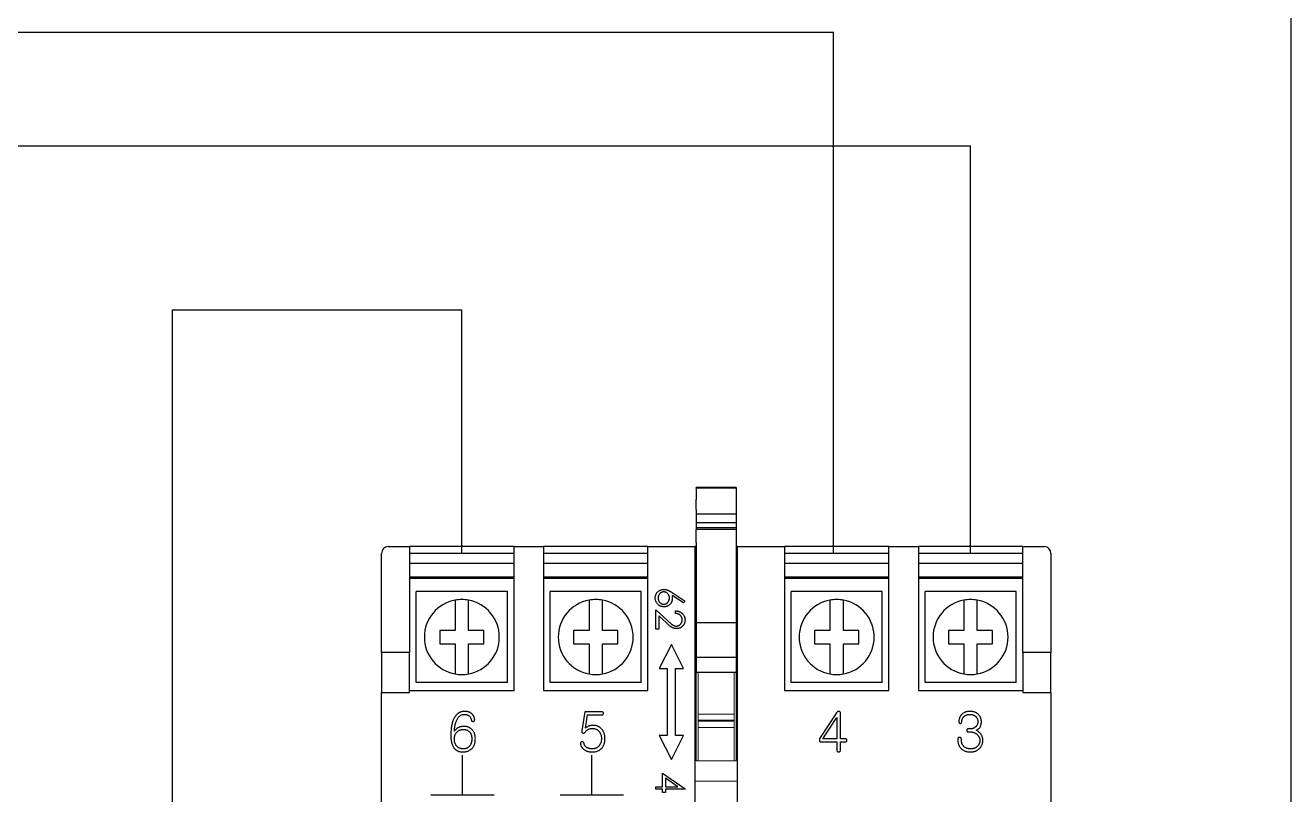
# Model space of a CAD drawing. Header units: millimetres. Extents: x 29 to 409, y 30 to 301.
# Drawn here: x 279.3 to 332.9, y 191.2 to 223.8 of the extents above; entities that cross this region are included whole.
import ezdxf

# ---------------------------------------------------------------- set-up
doc = ezdxf.new("R2010")
doc.units = ezdxf.units.MM
doc.layers.add('ASHADE', color=7, linetype='Continuous')
doc.layers.add('Z_OM_OUTLINE', color=7, linetype='Continuous', lineweight=30)
doc.layers.add('Z_OM_THIN_LINE', color=2, linetype='Continuous', lineweight=13)

msp = doc.modelspace()

# ---------------------------------------------------------------- linework, layer by layer
for p, q in [((313.514, 201.434), (313.514, 223.487)), ((319.314, 201.434), (319.314, 218.687)), ((285.509, 149.516), (285.509, 211.742)), ((297.768, 201.434), (297.768, 211.742)), ((297.801, 191.219), (297.801, 192.89)), ((303.279, 191.219), (303.279, 192.89))]:
    msp.add_line(p, q)
at = {"layer": 'ASHADE', "ltscale": 2}
msp.add_line((332.872, 236.123), (332.872, 152.011), dxfattribs=at)
at = {"layer": 'ASHADE'}
for p, q in [((263.174, 223.487), (313.514, 223.487)), ((269.129, 218.687), (319.314, 218.687)), ((285.509, 211.742), (297.768, 211.742)), ((296.459, 191.219), (299.143, 191.219)), ((301.937, 191.219), (304.621, 191.219))]:
    msp.add_line(p, q, dxfattribs=at)
at = {"layer": 'Z_OM_OUTLINE'}
for p, q in [((309.392, 204.226), (307.691, 204.226)), ((307.691, 204.186), (307.691, 204.226)), ((309.392, 204.186), (307.691, 204.186)), ((307.691, 204.186), (307.691, 203.707)), ((309.392, 204.226), (309.392, 204.186)), ((309.392, 204.186), (309.392, 203.707)), ((307.691, 203.285), (307.691, 203.707)), ((309.392, 203.707), (309.392, 203.285)), ((307.691, 203.285), (307.691, 203.086)), ((309.392, 203.285), (309.392, 203.086)), ((309.392, 203.086), (307.691, 203.086)), ((307.691, 203.086), (307.691, 202.731)), ((309.392, 202.731), (307.691, 202.731)), ((307.691, 202.731), (307.691, 202.511)), ((309.392, 203.086), (309.392, 202.731)), ((309.392, 202.731), (309.392, 202.511)), ((309.392, 202.511), (307.691, 202.511)), ((307.691, 202.511), (307.691, 202.44)), ((309.392, 202.44), (307.691, 202.44)), ((307.691, 201.893), (307.691, 202.44)), ((309.392, 202.511), (309.392, 202.44)), ((309.392, 202.44), (309.392, 201.893)), ((294.65, 201.717), (295.557, 201.717)), ((295.557, 201.717), (295.557, 201.15)), ((299.979, 201.717), (295.557, 201.717)), ((299.979, 201.15), (299.979, 201.717)), ((299.979, 201.717), (301.227, 201.717)), ((301.227, 201.717), (301.227, 201.15)), ((305.649, 201.717), (301.227, 201.717)), ((305.649, 201.15), (305.649, 201.717)), ((305.649, 201.717), (307.634, 201.717)), ((307.634, 201.717), (307.634, 201.15)), ((307.691, 201.717), (307.634, 201.717)), ((307.691, 201.893), (307.691, 198.491)), ((309.392, 201.893), (309.392, 198.491)), ((309.448, 201.717), (309.392, 201.717)), ((309.448, 201.717), (311.433, 201.717)), ((309.448, 201.15), (309.448, 201.717)), ((311.433, 201.717), (311.433, 201.15)), ((315.855, 201.717), (311.433, 201.717)), ((315.855, 201.15), (315.855, 201.717)), ((315.855, 201.717), (317.103, 201.717)), ((317.103, 201.717), (317.103, 201.15)), ((321.525, 201.717), (317.103, 201.717)), ((321.525, 201.717), (322.433, 201.717)), ((321.525, 201.15), (321.525, 201.717)), ((294.366, 201.15), (294.366, 201.434)), ((294.366, 197.238), (294.366, 201.15)), ((299.979, 201.434), (295.557, 201.434)), ((295.557, 201.15), (295.557, 197.238)), ((299.979, 201.008), (295.557, 201.008)), ((299.979, 195.622), (299.979, 201.15)), ((305.649, 201.434), (301.227, 201.434)), ((301.227, 201.15), (301.227, 195.622)), ((305.649, 201.008), (301.227, 201.008)), ((305.649, 195.622), (305.649, 201.15)), ((307.634, 201.15), (307.634, 188.844)), ((309.448, 188.844), (309.448, 201.15)), ((315.855, 201.434), (311.433, 201.434)), ((311.433, 201.15), (311.433, 195.622)), ((315.855, 201.008), (311.433, 201.008)), ((315.855, 195.622), (315.855, 201.15)), ((321.525, 201.434), (317.103, 201.434)), ((317.103, 201.15), (317.103, 195.622)), ((321.525, 201.008), (317.103, 201.008)), ((321.525, 197.238), (321.525, 201.15)), ((322.716, 201.434), (322.716, 201.15)), ((322.716, 201.15), (322.716, 197.238)), ((295.557, 200.441), (299.979, 200.441)), ((301.227, 200.441), (305.649, 200.441)), ((307.634, 200.753), (307.691, 200.753)), ((309.392, 200.753), (309.448, 200.753)), ((311.433, 200.441), (315.855, 200.441)), ((317.103, 200.441), (321.525, 200.441)), ((295.557, 200.413), (299.979, 200.413)), ((295.557, 200.384), (299.979, 200.384)), ((301.227, 200.413), (305.649, 200.413)), ((301.227, 200.383), (305.649, 200.383)), ((307.634, 200.186), (307.691, 200.186)), ((309.392, 200.186), (309.448, 200.186)), ((311.433, 200.413), (315.855, 200.413)), ((311.433, 200.383), (315.855, 200.383)), ((317.103, 200.413), (321.525, 200.413)), ((317.103, 200.384), (321.525, 200.384)), ((295.84, 195.962), (295.84, 199.818)), ((299.696, 199.818), (295.84, 199.818)), ((299.696, 195.962), (299.696, 199.818)), ((301.51, 195.962), (301.51, 199.818)), ((305.366, 199.818), (301.51, 199.818)), ((305.366, 195.962), (305.366, 199.818)), ((307.155, 199.333), (306.67, 199.65)), ((306.673, 199.774), (307.22, 199.416)), ((307.22, 199.416), (307.155, 199.333)), ((311.715, 195.962), (311.715, 199.818)), ((315.571, 199.818), (311.715, 199.818)), ((315.571, 195.962), (315.571, 199.818)), ((317.385, 195.962), (317.385, 199.818)), ((321.241, 199.818), (317.385, 199.818)), ((321.241, 195.962), (321.241, 199.818)), ((297.485, 198.87), (297.485, 198.173)), ((298.052, 198.173), (298.052, 198.87)), ((303.155, 198.87), (303.155, 198.173)), ((303.722, 198.173), (303.722, 198.87)), ((305.99, 198.231), (305.99, 199.047)), ((305.99, 199.047), (306.486, 198.581)), ((306.82, 198.893), (306.82, 199.001)), ((313.36, 198.87), (313.36, 198.173)), ((313.927, 198.173), (313.927, 198.87)), ((319.03, 198.87), (319.03, 198.173)), ((319.597, 198.173), (319.597, 198.87)), ((306.433, 198.489), (306.113, 198.79)), ((306.113, 198.79), (306.113, 198.231)), ((309.392, 198.491), (307.691, 198.491)), ((307.691, 198.491), (307.691, 197.023)), ((309.392, 198.491), (309.392, 197.023)), ((296.832, 198.173), (296.832, 197.606)), ((297.485, 198.173), (296.832, 198.173)), ((298.704, 198.173), (298.052, 198.173)), ((298.704, 197.606), (298.704, 198.173)), ((303.155, 198.173), (302.502, 198.173)), ((302.502, 198.173), (302.502, 197.606)), ((304.374, 198.173), (303.722, 198.173)), ((304.374, 197.606), (304.374, 198.173)), ((306.113, 198.231), (305.99, 198.231)), ((312.707, 198.173), (312.707, 197.606)), ((313.36, 198.173), (312.707, 198.173)), ((314.579, 198.173), (313.927, 198.173)), ((314.579, 197.606), (314.579, 198.173)), ((318.377, 198.173), (318.377, 197.606)), ((319.03, 198.173), (318.377, 198.173)), ((320.249, 198.173), (319.597, 198.173)), ((320.249, 197.606), (320.249, 198.173)), ((294.366, 197.238), (294.366, 195.537)), ((295.557, 197.238), (294.366, 197.238)), ((295.557, 195.537), (295.557, 197.238)), ((296.832, 197.606), (297.485, 197.606)), ((297.485, 197.606), (297.485, 196.909)), ((298.052, 197.606), (298.704, 197.606)), ((298.052, 196.909), (298.052, 197.606)), ((302.502, 197.606), (303.155, 197.606)), ((303.155, 197.606), (303.155, 196.909)), ((303.722, 197.606), (304.374, 197.606)), ((303.722, 196.909), (303.722, 197.606)), ((306.642, 197.578), (306.131, 196.557)), ((307.152, 196.557), (306.642, 197.578)), ((312.707, 197.606), (313.36, 197.606)), ((313.36, 197.606), (313.36, 196.909)), ((313.927, 197.606), (314.579, 197.606)), ((313.927, 196.909), (313.927, 197.606)), ((318.377, 197.606), (319.03, 197.606)), ((319.03, 197.606), (319.03, 196.909)), ((319.597, 197.606), (320.249, 197.606)), ((319.597, 196.909), (319.597, 197.606)), ((322.716, 197.238), (321.525, 197.238)), ((321.525, 197.238), (321.525, 195.537)), ((322.716, 195.537), (322.716, 197.238)), ((309.392, 197.023), (307.691, 197.023)), ((307.691, 197.023), (307.691, 196.41)), ((309.392, 197.023), (309.392, 196.41)), ((306.131, 196.557), (306.471, 196.557)), ((306.471, 196.557), (306.471, 193.722)), ((306.812, 196.557), (307.152, 196.557)), ((306.812, 193.722), (306.812, 196.557)), ((307.691, 196.41), (309.392, 196.41)), ((295.557, 195.622), (299.979, 195.622)), ((299.696, 195.962), (295.84, 195.962)), ((301.227, 195.622), (305.649, 195.622)), ((305.366, 195.962), (301.51, 195.962)), ((311.433, 195.622), (315.855, 195.622)), ((315.571, 195.962), (311.715, 195.962)), ((317.103, 195.622), (321.525, 195.622)), ((321.241, 195.962), (317.385, 195.962)), ((294.366, 195.537), (295.557, 195.537)), ((294.366, 184.424), (294.366, 195.537)), ((321.525, 195.537), (322.716, 195.537)), ((322.716, 195.537), (322.716, 184.424)), ((302.973, 194.724), (302.856, 193.919)), ((303.693, 194.724), (302.973, 194.724)), ((303.004, 194.031), (303.09, 194.597)), ((303.09, 194.597), (303.693, 194.597)), ((313.636, 194.684), (312.937, 193.614)), ((313.802, 193.579), (313.802, 194.669)), ((313.06, 193.579), (313.654, 194.487)), ((313.654, 194.487), (313.654, 193.579)), ((319.283, 194.003), (319.221, 194.003)), ((306.471, 193.722), (306.131, 193.722)), ((306.131, 193.722), (306.642, 192.702)), ((306.642, 192.702), (307.152, 193.722)), ((307.152, 193.722), (306.812, 193.722)), ((313.654, 193.579), (313.06, 193.579)), ((314.018, 193.579), (313.802, 193.579)), ((318.775, 193.575), (318.775, 193.527)), ((318.923, 193.525), (318.923, 193.575)), ((319.221, 193.876), (319.299, 193.876)), ((312.983, 193.452), (313.654, 193.452)), ((313.654, 193.452), (313.654, 193.095)), ((313.802, 193.452), (314.011, 193.452)), ((313.802, 193.095), (313.802, 193.452)), ((306.266, 191.554), (306.266, 192.123)), ((306.266, 192.123), (307.22, 191.468)), ((306.911, 191.554), (306.39, 191.911)), ((306.39, 191.911), (306.39, 191.554)), ((305.99, 191.554), (306.266, 191.554)), ((305.99, 191.446), (305.99, 191.554)), ((306.266, 191.446), (305.99, 191.446)), ((306.266, 191.307), (306.266, 191.446)), ((306.39, 191.554), (306.911, 191.554)), ((307.22, 191.446), (306.39, 191.446)), ((306.39, 191.446), (306.39, 191.307)), ((307.22, 191.468), (307.22, 191.446)), ((306.39, 191.307), (306.266, 191.307))]:
    msp.add_line(p, q, dxfattribs=at)
for centre, radius, start, end in [((294.65, 201.434), 0.283, 90, 180), ((322.433, 201.434), 0.283, 0, 90), ((297.768, 197.89), 1.588, 100.2866, 259.7134), ((297.768, 197.89), 1.588, 79.7134, 100.2866), ((297.768, 197.89), 1.588, 280.2866, 79.7134), ((303.438, 197.89), 1.588, 100.2866, 259.7134), ((303.438, 197.89), 1.588, 79.7134, 100.2866), ((303.438, 197.89), 1.588, 280.2866, 79.7134), ((313.643, 197.89), 1.588, 100.2866, 259.7134), ((313.643, 197.89), 1.588, 79.7134, 100.2866), ((313.643, 197.89), 1.588, 280.2866, 79.7134), ((319.313, 197.89), 1.588, 100.2866, 259.7134), ((319.313, 197.89), 1.588, 79.7134, 100.2866), ((319.313, 197.89), 1.588, 280.2866, 79.7134), ((297.768, 197.89), 1.588, 259.7134, 280.2866), ((303.438, 197.89), 1.588, 259.7134, 280.2866), ((313.643, 197.89), 1.588, 259.7134, 280.2866), ((319.313, 197.89), 1.588, 259.7134, 280.2866)]:
    msp.add_arc(centre, radius, start, end, dxfattribs=at)
for points, knots in [([(305.959, 199.545), (305.959, 199.561), (305.96, 199.593), (305.97, 199.64), (305.985, 199.685), (306.005, 199.728), (306.032, 199.768), (306.063, 199.804), (306.099, 199.835), (306.14, 199.861), (306.183, 199.882), (306.229, 199.897), (306.276, 199.907), (306.308, 199.908), (306.324, 199.908)], [0, 0, 0, 0, 0.084339, 0.167061, 0.249579, 0.33294, 0.416119, 0.49776, 0.580626, 0.664858, 0.749533, 0.832448, 0.915661, 1, 1, 1, 1]), ([(306.324, 199.908), (306.337, 199.908), (306.362, 199.907), (306.4, 199.902), (306.439, 199.892), (306.472, 199.882), (306.5, 199.871), (306.521, 199.861), (306.544, 199.851), (306.568, 199.838), (306.593, 199.825), (306.618, 199.809), (306.646, 199.792), (306.664, 199.78), (306.673, 199.774)], [0, 0, 0, 0, 0.097806, 0.199612, 0.305296, 0.415817, 0.474241, 0.537287, 0.603386, 0.674311, 0.74953, 0.828608, 0.912043, 1, 1, 1, 1]), ([(297.485, 199.452), (297.485, 199.452), (297.485, 199.451), (297.485, 199.428), (297.485, 199.341), (297.485, 199.198), (297.485, 199.033), (297.485, 198.92), (297.485, 198.87)], [0, 0, 0, 0, 0.0255, 0.200841, 0.411603, 0.62228, 0.835316, 1, 1, 1, 1]), ([(298.052, 198.87), (298.052, 198.921), (298.052, 199.04), (298.052, 199.212), (298.052, 199.349), (298.052, 199.435), (298.052, 199.446), (298.052, 199.452)], [0, 0, 0, 0, 0.168651, 0.396242, 0.614757, 0.799387, 1, 1, 1, 1]), ([(303.155, 199.452), (303.155, 199.452), (303.155, 199.451), (303.155, 199.428), (303.155, 199.341), (303.155, 199.198), (303.155, 199.033), (303.155, 198.92), (303.155, 198.87)], [0, 0, 0, 0, 0.0255, 0.200841, 0.411603, 0.62228, 0.835316, 1, 1, 1, 1]), ([(303.722, 198.87), (303.722, 198.921), (303.722, 199.04), (303.722, 199.212), (303.722, 199.349), (303.722, 199.435), (303.722, 199.446), (303.722, 199.452)], [0, 0, 0, 0, 0.168651, 0.396242, 0.614757, 0.799387, 1, 1, 1, 1]), ([(306.326, 199.17), (306.31, 199.17), (306.277, 199.172), (306.228, 199.181), (306.183, 199.196), (306.14, 199.217), (306.1, 199.244), (306.064, 199.276), (306.033, 199.313), (306.007, 199.354), (305.986, 199.399), (305.97, 199.446), (305.961, 199.495), (305.959, 199.528), (305.959, 199.545)], [0, 0, 0, 0, 0.085993, 0.169113, 0.250536, 0.331896, 0.41356, 0.494112, 0.576294, 0.660703, 0.74612, 0.83001, 0.914417, 1, 1, 1, 1]), ([(306.32, 199.801), (306.312, 199.8), (306.296, 199.8), (306.272, 199.796), (306.25, 199.79), (306.228, 199.782), (306.208, 199.771), (306.188, 199.758), (306.169, 199.742), (306.151, 199.724), (306.135, 199.705), (306.121, 199.684), (306.109, 199.662), (306.099, 199.64), (306.091, 199.616), (306.086, 199.591), (306.083, 199.565), (306.082, 199.548), (306.082, 199.539)], [0, 0, 0, 0, 0.061846, 0.121875, 0.180772, 0.239261, 0.298623, 0.358671, 0.420767, 0.485205, 0.550356, 0.613636, 0.676603, 0.739323, 0.802186, 0.866731, 0.932045, 1, 1, 1, 1]), ([(306.082, 199.539), (306.082, 199.53), (306.083, 199.513), (306.086, 199.487), (306.091, 199.462), (306.099, 199.438), (306.109, 199.416), (306.121, 199.394), (306.135, 199.373), (306.151, 199.354), (306.169, 199.336), (306.188, 199.32), (306.207, 199.307), (306.228, 199.297), (306.25, 199.288), (306.272, 199.282), (306.296, 199.278), (306.312, 199.278), (306.32, 199.278)], [0, 0, 0, 0, 0.067943, 0.133246, 0.19778, 0.260632, 0.323341, 0.386297, 0.450071, 0.51521, 0.579637, 0.641333, 0.701709, 0.76078, 0.819259, 0.878146, 0.938165, 1, 1, 1, 1]), ([(306.559, 199.549), (306.559, 199.558), (306.558, 199.576), (306.555, 199.602), (306.549, 199.627), (306.542, 199.65), (306.532, 199.673), (306.52, 199.693), (306.506, 199.713), (306.489, 199.731), (306.472, 199.747), (306.453, 199.761), (306.433, 199.774), (306.412, 199.784), (306.39, 199.791), (306.368, 199.797), (306.344, 199.8), (306.328, 199.8), (306.32, 199.801)], [0, 0, 0, 0, 0.070596, 0.138509, 0.203802, 0.266994, 0.329059, 0.391139, 0.453136, 0.515769, 0.577944, 0.638945, 0.698364, 0.757306, 0.816402, 0.876272, 0.93682, 1, 1, 1, 1]), ([(306.32, 199.278), (306.328, 199.278), (306.344, 199.278), (306.368, 199.282), (306.391, 199.288), (306.412, 199.297), (306.433, 199.308), (306.453, 199.322), (306.472, 199.338), (306.49, 199.357), (306.506, 199.377), (306.52, 199.398), (306.532, 199.421), (306.542, 199.444), (306.549, 199.469), (306.555, 199.495), (306.558, 199.521), (306.559, 199.539), (306.559, 199.549)], [0, 0, 0, 0, 0.061145, 0.120007, 0.178246, 0.236508, 0.294903, 0.354696, 0.416717, 0.480659, 0.545834, 0.609768, 0.672988, 0.73581, 0.799817, 0.86476, 0.93108, 1, 1, 1, 1]), ([(306.682, 199.526), (306.682, 199.514), (306.681, 199.49), (306.676, 199.454), (306.668, 199.421), (306.657, 199.388), (306.642, 199.357), (306.625, 199.328), (306.603, 199.3), (306.58, 199.273), (306.553, 199.249), (306.525, 199.228), (306.496, 199.21), (306.465, 199.195), (306.432, 199.184), (306.398, 199.176), (306.363, 199.171), (306.339, 199.17), (306.326, 199.17)], [0, 0, 0, 0, 0.065232, 0.128407, 0.19007, 0.250947, 0.311551, 0.372869, 0.435031, 0.49908, 0.5631, 0.62552, 0.686691, 0.747683, 0.80856, 0.87074, 0.93434, 1, 1, 1, 1]), ([(306.67, 199.65), (306.674, 199.629), (306.68, 199.588), (306.681, 199.546), (306.682, 199.526)], [0, 0, 0, 0, 0.512659, 1, 1, 1, 1]), ([(313.36, 199.452), (313.36, 199.452), (313.36, 199.451), (313.36, 199.428), (313.36, 199.341), (313.36, 199.198), (313.36, 199.033), (313.36, 198.92), (313.36, 198.87)], [0, 0, 0, 0, 0.0255, 0.200841, 0.411603, 0.62228, 0.835316, 1, 1, 1, 1]), ([(313.927, 198.87), (313.927, 198.921), (313.927, 199.04), (313.927, 199.212), (313.927, 199.349), (313.927, 199.435), (313.927, 199.446), (313.927, 199.452)], [0, 0, 0, 0, 0.168651, 0.396242, 0.614757, 0.799387, 1, 1, 1, 1]), ([(319.03, 199.452), (319.03, 199.452), (319.03, 199.451), (319.03, 199.428), (319.03, 199.341), (319.03, 199.198), (319.03, 199.033), (319.03, 198.92), (319.03, 198.87)], [0, 0, 0, 0, 0.0255, 0.200841, 0.411603, 0.62228, 0.835316, 1, 1, 1, 1]), ([(319.597, 198.87), (319.597, 198.921), (319.597, 199.04), (319.597, 199.212), (319.597, 199.349), (319.597, 199.435), (319.597, 199.446), (319.597, 199.452)], [0, 0, 0, 0, 0.168651, 0.396242, 0.614757, 0.799387, 1, 1, 1, 1]), ([(306.82, 199.001), (306.835, 199), (306.863, 198.999), (306.904, 198.992), (306.943, 198.983), (306.98, 198.97), (307.015, 198.954), (307.048, 198.934), (307.079, 198.911), (307.108, 198.885), (307.135, 198.856), (307.158, 198.826), (307.177, 198.794), (307.193, 198.76), (307.205, 198.725), (307.214, 198.688), (307.22, 198.649), (307.22, 198.623), (307.22, 198.609)], [0, 0, 0, 0, 0.068799, 0.135118, 0.199001, 0.261934, 0.323531, 0.385435, 0.447216, 0.510018, 0.572511, 0.633364, 0.693217, 0.752555, 0.812558, 0.873261, 0.935543, 1, 1, 1, 1]), ([(307.097, 198.615), (307.097, 198.624), (307.097, 198.643), (307.093, 198.67), (307.088, 198.696), (307.079, 198.72), (307.07, 198.744), (307.057, 198.766), (307.042, 198.787), (307.025, 198.806), (307.006, 198.824), (306.985, 198.841), (306.962, 198.854), (306.937, 198.867), (306.91, 198.876), (306.882, 198.884), (306.852, 198.89), (306.831, 198.892), (306.82, 198.893)], [0, 0, 0, 0, 0.064442, 0.126553, 0.186779, 0.245944, 0.30411, 0.361785, 0.420255, 0.479943, 0.540286, 0.600712, 0.661962, 0.724472, 0.788881, 0.856306, 0.926348, 1, 1, 1, 1]), ([(306.864, 198.247), (306.847, 198.247), (306.814, 198.248), (306.765, 198.258), (306.718, 198.274), (306.68, 198.292), (306.649, 198.311), (306.624, 198.328), (306.597, 198.347), (306.568, 198.37), (306.537, 198.396), (306.504, 198.424), (306.469, 198.456), (306.445, 198.478), (306.433, 198.489)], [0, 0, 0, 0, 0.098701, 0.195671, 0.29242, 0.391339, 0.444459, 0.504225, 0.570348, 0.642914, 0.72229, 0.807923, 0.90047, 1, 1, 1, 1]), ([(306.486, 198.581), (306.498, 198.57), (306.521, 198.548), (306.554, 198.517), (306.585, 198.49), (306.613, 198.465), (306.639, 198.444), (306.663, 198.425), (306.684, 198.41), (306.709, 198.393), (306.74, 198.378), (306.777, 198.364), (306.815, 198.356), (306.841, 198.355), (306.854, 198.354)], [0, 0, 0, 0, 0.110794, 0.212813, 0.306078, 0.390617, 0.467233, 0.534451, 0.593867, 0.644833, 0.736221, 0.825037, 0.911992, 1, 1, 1, 1]), ([(306.854, 198.354), (306.862, 198.355), (306.878, 198.355), (306.902, 198.359), (306.925, 198.364), (306.947, 198.373), (306.968, 198.384), (306.988, 198.397), (307.008, 198.412), (307.026, 198.43), (307.042, 198.449), (307.057, 198.469), (307.07, 198.491), (307.08, 198.514), (307.088, 198.537), (307.093, 198.562), (307.097, 198.588), (307.097, 198.606), (307.097, 198.615)], [0, 0, 0, 0, 0.061969, 0.122129, 0.180999, 0.240162, 0.299865, 0.359951, 0.421742, 0.486546, 0.551508, 0.614995, 0.67724, 0.739715, 0.803039, 0.866487, 0.931969, 1, 1, 1, 1]), ([(307.22, 198.609), (307.22, 198.596), (307.22, 198.57), (307.214, 198.532), (307.206, 198.496), (307.194, 198.463), (307.179, 198.431), (307.161, 198.401), (307.14, 198.372), (307.115, 198.347), (307.088, 198.323), (307.059, 198.303), (307.029, 198.285), (306.999, 198.271), (306.967, 198.26), (306.933, 198.252), (306.899, 198.248), (306.876, 198.247), (306.864, 198.247)], [0, 0, 0, 0, 0.06948, 0.136525, 0.200801, 0.263983, 0.325711, 0.387271, 0.449493, 0.512955, 0.576266, 0.637575, 0.697901, 0.757558, 0.816588, 0.876646, 0.937286, 1, 1, 1, 1]), ([(297.485, 196.909), (297.485, 196.889), (297.485, 196.798), (297.485, 196.643), (297.485, 196.478), (297.485, 196.367), (297.485, 196.33), (297.485, 196.328), (297.485, 196.328)], [0, 0, 0, 0, 0.069792, 0.302406, 0.524274, 0.739225, 0.950123, 1, 1, 1, 1]), ([(298.052, 196.328), (298.052, 196.329), (298.052, 196.334), (298.052, 196.386), (298.052, 196.503), (298.052, 196.666), (298.052, 196.809), (298.052, 196.892), (298.052, 196.909)], [0, 0, 0, 0, 0.097073, 0.305417, 0.514403, 0.725608, 0.940944, 1, 1, 1, 1]), ([(303.155, 196.909), (303.155, 196.889), (303.155, 196.798), (303.155, 196.643), (303.155, 196.478), (303.155, 196.367), (303.155, 196.33), (303.155, 196.328), (303.155, 196.328)], [0, 0, 0, 0, 0.069792, 0.302406, 0.524274, 0.739225, 0.950123, 1, 1, 1, 1]), ([(303.722, 196.328), (303.722, 196.329), (303.722, 196.334), (303.722, 196.386), (303.722, 196.503), (303.722, 196.666), (303.722, 196.809), (303.722, 196.892), (303.722, 196.909)], [0, 0, 0, 0, 0.097073, 0.305417, 0.514403, 0.725608, 0.940944, 1, 1, 1, 1]), ([(313.36, 196.909), (313.36, 196.889), (313.36, 196.798), (313.36, 196.643), (313.36, 196.478), (313.36, 196.367), (313.36, 196.33), (313.36, 196.328), (313.36, 196.328)], [0, 0, 0, 0, 0.069792, 0.302406, 0.524274, 0.739225, 0.950123, 1, 1, 1, 1]), ([(313.927, 196.328), (313.927, 196.329), (313.927, 196.334), (313.927, 196.386), (313.927, 196.503), (313.927, 196.666), (313.927, 196.809), (313.927, 196.892), (313.927, 196.909)], [0, 0, 0, 0, 0.097073, 0.305417, 0.514403, 0.725608, 0.940944, 1, 1, 1, 1]), ([(319.03, 196.909), (319.03, 196.889), (319.03, 196.798), (319.03, 196.643), (319.03, 196.478), (319.03, 196.367), (319.03, 196.33), (319.03, 196.328), (319.03, 196.328)], [0, 0, 0, 0, 0.069792, 0.302406, 0.524274, 0.739225, 0.950123, 1, 1, 1, 1]), ([(319.597, 196.328), (319.597, 196.329), (319.597, 196.334), (319.597, 196.386), (319.597, 196.503), (319.597, 196.666), (319.597, 196.809), (319.597, 196.892), (319.597, 196.909)], [0, 0, 0, 0, 0.097073, 0.305417, 0.514403, 0.725608, 0.940944, 1, 1, 1, 1]), ([(297.882, 194.745), (297.87, 194.745), (297.846, 194.744), (297.81, 194.741), (297.776, 194.735), (297.743, 194.727), (297.711, 194.716), (297.681, 194.703), (297.651, 194.688), (297.622, 194.67), (297.595, 194.65), (297.569, 194.628), (297.544, 194.603), (297.52, 194.576), (297.497, 194.546), (297.476, 194.514), (297.455, 194.48), (297.442, 194.456), (297.436, 194.444)], [0, 0, 0, 0, 0.063959, 0.125825, 0.186582, 0.245913, 0.304712, 0.36331, 0.421523, 0.480222, 0.539607, 0.599797, 0.66184, 0.724812, 0.790248, 0.857614, 0.92747, 1, 1, 1, 1]), ([(297.551, 194.371), (297.561, 194.391), (297.579, 194.428), (297.612, 194.479), (297.649, 194.521), (297.689, 194.557), (297.732, 194.584), (297.778, 194.604), (297.828, 194.615), (297.862, 194.617), (297.879, 194.618)], [0, 0, 0, 0, 0.149126, 0.287304, 0.414903, 0.535429, 0.65111, 0.765091, 0.880418, 1, 1, 1, 1]), ([(297.879, 194.618), (297.89, 194.618), (297.911, 194.617), (297.941, 194.613), (297.97, 194.608), (297.997, 194.6), (298.022, 194.59), (298.046, 194.577), (298.068, 194.563), (298.081, 194.551), (298.087, 194.545)], [0, 0, 0, 0, 0.142355, 0.276813, 0.406845, 0.530769, 0.651169, 0.767312, 0.884488, 1, 1, 1, 1]), ([(298.163, 194.665), (298.154, 194.672), (298.135, 194.684), (298.104, 194.7), (298.071, 194.714), (298.037, 194.726), (298.001, 194.734), (297.963, 194.741), (297.923, 194.744), (297.896, 194.745), (297.882, 194.745)], [0, 0, 0, 0, 0.115236, 0.232314, 0.351064, 0.47187, 0.596677, 0.726496, 0.860708, 1, 1, 1, 1]), ([(298.087, 194.545), (298.098, 194.534), (298.119, 194.512), (298.142, 194.472), (298.16, 194.426), (298.166, 194.393), (298.17, 194.376)], [0, 0, 0, 0, 0.234182, 0.473901, 0.726407, 1, 1, 1, 1]), ([(298.313, 194.397), (298.311, 194.411), (298.307, 194.439), (298.296, 194.48), (298.282, 194.517), (298.265, 194.553), (298.245, 194.585), (298.221, 194.615), (298.194, 194.642), (298.174, 194.657), (298.163, 194.665)], [0, 0, 0, 0, 0.137815, 0.269388, 0.395397, 0.518808, 0.638579, 0.757582, 0.878059, 1, 1, 1, 1]), ([(303.747, 194.706), (303.743, 194.708), (303.736, 194.714), (303.723, 194.72), (303.708, 194.723), (303.698, 194.724), (303.693, 194.724)], [0, 0, 0, 0, 0.235533, 0.471133, 0.727815, 1, 1, 1, 1]), ([(303.693, 194.597), (303.698, 194.597), (303.709, 194.597), (303.723, 194.602), (303.737, 194.608), (303.745, 194.614), (303.749, 194.617)], [0, 0, 0, 0, 0.2658055, 0.5123853, 0.7567022, 1, 1, 1, 1]), ([(303.767, 194.66), (303.767, 194.665), (303.766, 194.673), (303.763, 194.685), (303.756, 194.696), (303.75, 194.703), (303.747, 194.706)], [0, 0, 0, 0, 0.25367, 0.497236, 0.743622, 1, 1, 1, 1]), ([(303.749, 194.617), (303.752, 194.62), (303.757, 194.626), (303.763, 194.637), (303.767, 194.648), (303.767, 194.656), (303.767, 194.66)], [0, 0, 0, 0, 0.259861, 0.50393, 0.75062, 1, 1, 1, 1]), ([(313.739, 194.745), (313.729, 194.745), (313.709, 194.744), (313.681, 194.732), (313.655, 194.712), (313.643, 194.694), (313.636, 194.684)], [0, 0, 0, 0, 0.241099, 0.47415, 0.722044, 1, 1, 1, 1]), ([(313.802, 194.669), (313.802, 194.674), (313.802, 194.685), (313.799, 194.7), (313.794, 194.713), (313.787, 194.724), (313.778, 194.733), (313.767, 194.739), (313.754, 194.743), (313.744, 194.744), (313.739, 194.745)], [0, 0, 0, 0, 0.152088, 0.285787, 0.410181, 0.524126, 0.631503, 0.744863, 0.864425, 1, 1, 1, 1]), ([(318.936, 194.61), (318.926, 194.6), (318.907, 194.58), (318.884, 194.546), (318.863, 194.511), (318.846, 194.474), (318.833, 194.435), (318.824, 194.395), (318.819, 194.353), (318.818, 194.324), (318.817, 194.309)], [0, 0, 0, 0, 0.12651, 0.249441, 0.37109, 0.492542, 0.615578, 0.739481, 0.867181, 1, 1, 1, 1]), ([(319.292, 194.745), (319.274, 194.745), (319.238, 194.744), (319.186, 194.738), (319.137, 194.727), (319.091, 194.712), (319.047, 194.693), (319.007, 194.67), (318.969, 194.642), (318.947, 194.621), (318.936, 194.61)], [0, 0, 0, 0, 0.1395948, 0.2733021, 0.4013231, 0.5248486, 0.6448607, 0.7630482, 0.8809087, 1, 1, 1, 1]), ([(319.027, 194.523), (319.035, 194.531), (319.051, 194.546), (319.078, 194.565), (319.107, 194.582), (319.138, 194.595), (319.172, 194.605), (319.207, 194.612), (319.245, 194.617), (319.271, 194.618), (319.284, 194.618)], [0, 0, 0, 0, 0.117662, 0.235089, 0.352781, 0.472108, 0.595511, 0.724269, 0.858479, 1, 1, 1, 1]), ([(319.284, 194.618), (319.297, 194.618), (319.322, 194.617), (319.358, 194.612), (319.393, 194.605), (319.426, 194.594), (319.457, 194.581), (319.485, 194.565), (319.512, 194.545), (319.528, 194.53), (319.536, 194.523)], [0, 0, 0, 0, 0.13886, 0.272708, 0.399883, 0.523218, 0.643236, 0.761652, 0.880574, 1, 1, 1, 1]), ([(319.651, 194.609), (319.64, 194.62), (319.617, 194.641), (319.579, 194.669), (319.538, 194.692), (319.494, 194.712), (319.448, 194.727), (319.398, 194.737), (319.346, 194.744), (319.31, 194.745), (319.292, 194.745)], [0, 0, 0, 0, 0.119403, 0.238248, 0.357024, 0.477262, 0.600679, 0.727761, 0.860591, 1, 1, 1, 1]), ([(319.771, 194.306), (319.771, 194.32), (319.77, 194.349), (319.764, 194.391), (319.755, 194.432), (319.742, 194.471), (319.725, 194.508), (319.704, 194.544), (319.68, 194.577), (319.661, 194.598), (319.651, 194.609)], [0, 0, 0, 0, 0.1308353, 0.2577064, 0.3816458, 0.5040771, 0.6259304, 0.7475219, 0.872297, 1, 1, 1, 1]), ([(297.436, 194.444), (297.425, 194.421), (297.403, 194.375), (297.376, 194.3), (297.353, 194.221), (297.334, 194.135), (297.32, 194.045), (297.309, 193.948), (297.303, 193.847), (297.302, 193.777), (297.302, 193.741)], [0, 0, 0, 0, 0.104548, 0.213612, 0.328369, 0.449206, 0.576591, 0.710517, 0.851708, 1, 1, 1, 1]), ([(297.45, 193.901), (297.452, 193.924), (297.455, 193.97), (297.462, 194.036), (297.471, 194.1), (297.482, 194.16), (297.496, 194.217), (297.512, 194.272), (297.53, 194.323), (297.544, 194.355), (297.551, 194.371)], [0, 0, 0, 0, 0.1441692, 0.2826311, 0.4148212, 0.5416064, 0.6635138, 0.7805282, 0.8922789, 1, 1, 1, 1]), ([(297.596, 194.044), (297.581, 194.035), (297.552, 194.016), (297.512, 193.982), (297.478, 193.944), (297.46, 193.915), (297.45, 193.901)], [0, 0, 0, 0, 0.255635, 0.504609, 0.75101, 1, 1, 1, 1]), ([(297.873, 194.109), (297.86, 194.109), (297.834, 194.108), (297.796, 194.106), (297.759, 194.1), (297.723, 194.093), (297.69, 194.084), (297.657, 194.073), (297.626, 194.06), (297.606, 194.049), (297.596, 194.044)], [0, 0, 0, 0, 0.138276, 0.271155, 0.400342, 0.525951, 0.647796, 0.766914, 0.884593, 1, 1, 1, 1]), ([(298.179, 193.991), (298.168, 194.001), (298.145, 194.019), (298.11, 194.043), (298.073, 194.064), (298.035, 194.08), (297.996, 194.093), (297.956, 194.103), (297.915, 194.108), (297.887, 194.109), (297.873, 194.109)], [0, 0, 0, 0, 0.13161, 0.259174, 0.383585, 0.506712, 0.628697, 0.750578, 0.874244, 1, 1, 1, 1]), ([(298.17, 194.376), (298.171, 194.371), (298.174, 194.361), (298.18, 194.348), (298.187, 194.337), (298.197, 194.329), (298.208, 194.323), (298.221, 194.32), (298.235, 194.319), (298.245, 194.32), (298.25, 194.321)], [0, 0, 0, 0, 0.142917, 0.2713388, 0.3874412, 0.4976992, 0.6100851, 0.7268401, 0.8557136, 1, 1, 1, 1]), ([(298.25, 194.321), (298.256, 194.322), (298.266, 194.324), (298.28, 194.33), (298.292, 194.337), (298.301, 194.346), (298.308, 194.357), (298.312, 194.369), (298.314, 194.382), (298.313, 194.392), (298.313, 194.397)], [0, 0, 0, 0, 0.151287, 0.287166, 0.408612, 0.52102, 0.631653, 0.74362, 0.864917, 1, 1, 1, 1]), ([(303.144, 194.12), (303.131, 194.115), (303.105, 194.105), (303.069, 194.084), (303.034, 194.06), (303.014, 194.04), (303.004, 194.031)], [0, 0, 0, 0, 0.250708, 0.500277, 0.748188, 1, 1, 1, 1]), ([(303.107, 193.977), (303.122, 193.984), (303.151, 193.999), (303.197, 194.014), (303.246, 194.022), (303.28, 194.024), (303.296, 194.024)], [0, 0, 0, 0, 0.246462, 0.491852, 0.742581, 1, 1, 1, 1]), ([(303.329, 194.151), (303.312, 194.151), (303.28, 194.15), (303.233, 194.144), (303.187, 194.135), (303.158, 194.125), (303.144, 194.12)], [0, 0, 0, 0, 0.260819, 0.512859, 0.75944, 1, 1, 1, 1]), ([(303.296, 194.024), (303.311, 194.024), (303.34, 194.023), (303.382, 194.017), (303.422, 194.006), (303.459, 193.991), (303.495, 193.973), (303.527, 193.949), (303.558, 193.922), (303.576, 193.901), (303.585, 193.891)], [0, 0, 0, 0, 0.133754, 0.261771, 0.386542, 0.507434, 0.627874, 0.748867, 0.872679, 1, 1, 1, 1]), ([(303.704, 193.977), (303.692, 193.991), (303.669, 194.018), (303.63, 194.054), (303.588, 194.085), (303.542, 194.109), (303.493, 194.128), (303.441, 194.142), (303.386, 194.15), (303.348, 194.151), (303.329, 194.151)], [0, 0, 0, 0, 0.1267565, 0.2496119, 0.3701132, 0.4908858, 0.6117691, 0.7361738, 0.8648863, 1, 1, 1, 1]), ([(318.817, 194.309), (318.818, 194.304), (318.818, 194.294), (318.821, 194.279), (318.828, 194.265), (318.834, 194.258), (318.837, 194.254)], [0, 0, 0, 0, 0.26685, 0.516834, 0.757178, 1, 1, 1, 1]), ([(318.837, 194.254), (318.84, 194.251), (318.845, 194.246), (318.856, 194.24), (318.868, 194.237), (318.877, 194.236), (318.881, 194.236)], [0, 0, 0, 0, 0.239301, 0.483776, 0.729367, 1, 1, 1, 1]), ([(318.881, 194.236), (318.885, 194.236), (318.893, 194.237), (318.904, 194.24), (318.915, 194.246), (318.921, 194.251), (318.923, 194.254)], [0, 0, 0, 0, 0.260635, 0.502737, 0.750972, 1, 1, 1, 1]), ([(318.923, 194.254), (318.927, 194.258), (318.933, 194.265), (318.94, 194.278), (318.944, 194.293), (318.944, 194.303), (318.945, 194.308)], [0, 0, 0, 0, 0.24705, 0.48863, 0.740008, 1, 1, 1, 1]), ([(318.945, 194.308), (318.945, 194.319), (318.945, 194.339), (318.95, 194.369), (318.956, 194.398), (318.965, 194.426), (318.976, 194.452), (318.991, 194.477), (319.008, 194.501), (319.021, 194.516), (319.027, 194.523)], [0, 0, 0, 0, 0.132029, 0.260834, 0.384427, 0.506908, 0.629446, 0.750764, 0.87458, 1, 1, 1, 1]), ([(319.221, 194.003), (319.216, 194.003), (319.206, 194.003), (319.193, 194), (319.183, 193.994), (319.173, 193.988), (319.167, 193.979), (319.161, 193.968), (319.158, 193.955), (319.158, 193.945), (319.158, 193.94)], [0, 0, 0, 0, 0.14406, 0.274802, 0.390244, 0.5, 0.609756, 0.725198, 0.85594, 1, 1, 1, 1]), ([(319.536, 194.096), (319.528, 194.088), (319.512, 194.073), (319.486, 194.055), (319.458, 194.038), (319.427, 194.026), (319.394, 194.015), (319.359, 194.009), (319.322, 194.004), (319.296, 194.003), (319.283, 194.003)], [0, 0, 0, 0, 0.117853, 0.233817, 0.351311, 0.470975, 0.595208, 0.72344, 0.858609, 1, 1, 1, 1]), ([(319.536, 194.523), (319.543, 194.515), (319.557, 194.501), (319.574, 194.476), (319.589, 194.451), (319.602, 194.424), (319.611, 194.397), (319.618, 194.368), (319.622, 194.337), (319.623, 194.317), (319.623, 194.306)], [0, 0, 0, 0, 0.128149, 0.251658, 0.373673, 0.495439, 0.618203, 0.741842, 0.868644, 1, 1, 1, 1]), ([(319.623, 194.306), (319.623, 194.296), (319.622, 194.276), (319.618, 194.247), (319.611, 194.218), (319.602, 194.191), (319.589, 194.166), (319.574, 194.141), (319.557, 194.117), (319.543, 194.103), (319.536, 194.096)], [0, 0, 0, 0, 0.130358, 0.256084, 0.380028, 0.501819, 0.622751, 0.745354, 0.870777, 1, 1, 1, 1]), ([(319.551, 193.944), (319.564, 193.95), (319.59, 193.963), (319.628, 193.988), (319.668, 194.02), (319.694, 194.044), (319.708, 194.056)], [0, 0, 0, 0, 0.211874, 0.448979, 0.71063, 1, 1, 1, 1]), ([(319.708, 194.056), (319.718, 194.074), (319.738, 194.111), (319.757, 194.172), (319.769, 194.238), (319.771, 194.283), (319.771, 194.306)], [0, 0, 0, 0, 0.238634, 0.482102, 0.734032, 1, 1, 1, 1]), ([(297.302, 193.741), (297.302, 193.708), (297.303, 193.645), (297.311, 193.553), (297.324, 193.469), (297.342, 193.391), (297.366, 193.321), (297.395, 193.259), (297.428, 193.202), (297.456, 193.171), (297.469, 193.155)], [0, 0, 0, 0, 0.15829, 0.305924, 0.442375, 0.568978, 0.687359, 0.797355, 0.900808, 1, 1, 1, 1]), ([(297.45, 193.578), (297.451, 193.593), (297.451, 193.621), (297.456, 193.662), (297.464, 193.701), (297.476, 193.738), (297.491, 193.773), (297.51, 193.807), (297.531, 193.839), (297.549, 193.858), (297.557, 193.867)], [0, 0, 0, 0, 0.135453, 0.265464, 0.390996, 0.514431, 0.635257, 0.756428, 0.877204, 1, 1, 1, 1]), ([(297.555, 193.272), (297.546, 193.282), (297.53, 193.302), (297.509, 193.335), (297.49, 193.37), (297.476, 193.407), (297.464, 193.447), (297.456, 193.489), (297.451, 193.533), (297.451, 193.563), (297.45, 193.578)], [0, 0, 0, 0, 0.118055, 0.235089, 0.354495, 0.474814, 0.598841, 0.727092, 0.859926, 1, 1, 1, 1]), ([(297.557, 193.867), (297.566, 193.876), (297.585, 193.894), (297.615, 193.918), (297.647, 193.938), (297.68, 193.954), (297.716, 193.966), (297.753, 193.975), (297.792, 193.981), (297.819, 193.982), (297.832, 193.982)], [0, 0, 0, 0, 0.126837, 0.250005, 0.372298, 0.493566, 0.614848, 0.739302, 0.867019, 1, 1, 1, 1]), ([(297.832, 193.982), (297.847, 193.981), (297.875, 193.981), (297.917, 193.975), (297.956, 193.966), (297.992, 193.953), (298.026, 193.935), (298.056, 193.914), (298.085, 193.889), (298.101, 193.87), (298.109, 193.861)], [0, 0, 0, 0, 0.140567, 0.272714, 0.399733, 0.522322, 0.641326, 0.759927, 0.878122, 1, 1, 1, 1]), ([(298.192, 193.581), (298.192, 193.565), (298.191, 193.535), (298.187, 193.49), (298.178, 193.448), (298.167, 193.408), (298.153, 193.37), (298.135, 193.335), (298.114, 193.302), (298.098, 193.282), (298.089, 193.272)], [0, 0, 0, 0, 0.140501, 0.274669, 0.403566, 0.52777, 0.648171, 0.766189, 0.883046, 1, 1, 1, 1]), ([(298.109, 193.861), (298.116, 193.851), (298.129, 193.833), (298.146, 193.803), (298.16, 193.771), (298.172, 193.736), (298.181, 193.7), (298.187, 193.662), (298.191, 193.622), (298.192, 193.595), (298.192, 193.581)], [0, 0, 0, 0, 0.1153346, 0.2300968, 0.3483674, 0.468571, 0.5940146, 0.7239393, 0.8583668, 1, 1, 1, 1]), ([(298.341, 193.596), (298.34, 193.617), (298.339, 193.656), (298.331, 193.714), (298.319, 193.769), (298.301, 193.821), (298.278, 193.869), (298.25, 193.913), (298.217, 193.955), (298.192, 193.979), (298.179, 193.991)], [0, 0, 0, 0, 0.138519, 0.270524, 0.397871, 0.520363, 0.640458, 0.759406, 0.878745, 1, 1, 1, 1]), ([(298.197, 193.174), (298.209, 193.187), (298.232, 193.213), (298.261, 193.256), (298.286, 193.304), (298.306, 193.355), (298.321, 193.41), (298.333, 193.468), (298.339, 193.531), (298.34, 193.574), (298.341, 193.596)], [0, 0, 0, 0, 0.112624, 0.226453, 0.34256, 0.461992, 0.586393, 0.717082, 0.854891, 1, 1, 1, 1]), ([(302.856, 193.919), (302.855, 193.914), (302.853, 193.903), (302.853, 193.888), (302.855, 193.874), (302.858, 193.861), (302.865, 193.85), (302.873, 193.84), (302.883, 193.832), (302.891, 193.827), (302.895, 193.825)], [0, 0, 0, 0, 0.150093, 0.286877, 0.413004, 0.531472, 0.643222, 0.755129, 0.873522, 1, 1, 1, 1]), ([(302.895, 193.825), (302.9, 193.824), (302.908, 193.82), (302.921, 193.819), (302.934, 193.82), (302.946, 193.825), (302.959, 193.831), (302.971, 193.841), (302.982, 193.853), (302.989, 193.863), (302.992, 193.868)], [0, 0, 0, 0, 0.120141, 0.229286, 0.338431, 0.449539, 0.567175, 0.69745, 0.838895, 1, 1, 1, 1]), ([(302.992, 193.868), (303, 193.879), (303.015, 193.901), (303.042, 193.93), (303.073, 193.956), (303.096, 193.97), (303.107, 193.977)], [0, 0, 0, 0, 0.251949, 0.502221, 0.748748, 1, 1, 1, 1]), ([(303.682, 193.589), (303.682, 193.574), (303.681, 193.546), (303.677, 193.504), (303.668, 193.464), (303.657, 193.426), (303.643, 193.389), (303.625, 193.354), (303.604, 193.32), (303.588, 193.299), (303.58, 193.289)], [0, 0, 0, 0, 0.133088, 0.262779, 0.388175, 0.511835, 0.633611, 0.754848, 0.876624, 1, 1, 1, 1]), ([(303.585, 193.891), (303.593, 193.88), (303.609, 193.86), (303.628, 193.826), (303.645, 193.791), (303.659, 193.754), (303.669, 193.715), (303.677, 193.675), (303.681, 193.632), (303.682, 193.603), (303.682, 193.589)], [0, 0, 0, 0, 0.120217, 0.239097, 0.359536, 0.480692, 0.604885, 0.731998, 0.863728, 1, 1, 1, 1]), ([(303.831, 193.589), (303.83, 193.608), (303.83, 193.645), (303.823, 193.7), (303.814, 193.752), (303.8, 193.802), (303.782, 193.85), (303.76, 193.895), (303.735, 193.938), (303.714, 193.964), (303.704, 193.977)], [0, 0, 0, 0, 0.136772, 0.267885, 0.395691, 0.519481, 0.640677, 0.760811, 0.87952, 1, 1, 1, 1]), ([(303.706, 193.202), (303.716, 193.215), (303.736, 193.24), (303.761, 193.282), (303.783, 193.327), (303.8, 193.374), (303.814, 193.424), (303.823, 193.476), (303.83, 193.532), (303.83, 193.569), (303.831, 193.589)], [0, 0, 0, 0, 0.117389, 0.234208, 0.353138, 0.474172, 0.59856, 0.726838, 0.860173, 1, 1, 1, 1]), ([(312.937, 193.614), (312.931, 193.605), (312.921, 193.588), (312.912, 193.56), (312.908, 193.532), (312.91, 193.515), (312.912, 193.506)], [0, 0, 0, 0, 0.279117, 0.530721, 0.768583, 1, 1, 1, 1]), ([(312.912, 193.506), (312.914, 193.498), (312.919, 193.482), (312.936, 193.464), (312.958, 193.453), (312.974, 193.452), (312.983, 193.452)], [0, 0, 0, 0, 0.259641, 0.493287, 0.729103, 1, 1, 1, 1]), ([(314.011, 193.452), (314.016, 193.452), (314.026, 193.453), (314.039, 193.457), (314.051, 193.463), (314.057, 193.469), (314.06, 193.473)], [0, 0, 0, 0, 0.2674379, 0.5202258, 0.7559888, 1, 1, 1, 1]), ([(314.062, 193.561), (314.059, 193.564), (314.053, 193.569), (314.042, 193.575), (314.031, 193.579), (314.022, 193.579), (314.018, 193.579)], [0, 0, 0, 0, 0.252639, 0.49652, 0.743446, 1, 1, 1, 1]), ([(314.06, 193.473), (314.065, 193.479), (314.076, 193.492), (314.077, 193.508), (314.078, 193.517)], [0, 0, 0, 0, 0.502635, 1, 1, 1, 1]), ([(314.078, 193.517), (314.077, 193.525), (314.076, 193.541), (314.067, 193.554), (314.062, 193.561)], [0, 0, 0, 0, 0.509299, 1, 1, 1, 1]), ([(318.797, 193.627), (318.793, 193.624), (318.787, 193.617), (318.78, 193.605), (318.776, 193.59), (318.775, 193.58), (318.775, 193.575)], [0, 0, 0, 0, 0.233923, 0.476439, 0.725435, 1, 1, 1, 1]), ([(318.775, 193.527), (318.775, 193.511), (318.776, 193.478), (318.783, 193.43), (318.793, 193.384), (318.807, 193.34), (318.826, 193.298), (318.849, 193.258), (318.876, 193.22), (318.896, 193.196), (318.907, 193.185)], [0, 0, 0, 0, 0.1321699, 0.2591777, 0.3837047, 0.5059322, 0.6281343, 0.7500061, 0.8738496, 1, 1, 1, 1]), ([(318.849, 193.643), (318.839, 193.642), (318.821, 193.641), (318.804, 193.631), (318.797, 193.627)], [0, 0, 0, 0, 0.52176, 1, 1, 1, 1]), ([(318.9, 193.627), (318.892, 193.631), (318.877, 193.641), (318.858, 193.642), (318.849, 193.643)], [0, 0, 0, 0, 0.4929445, 1, 1, 1, 1]), ([(318.923, 193.575), (318.923, 193.58), (318.922, 193.59), (318.918, 193.605), (318.91, 193.617), (318.903, 193.624), (318.9, 193.627)], [0, 0, 0, 0, 0.2697114, 0.5154257, 0.7589053, 1, 1, 1, 1]), ([(319.02, 193.273), (319.012, 193.282), (318.997, 193.299), (318.977, 193.328), (318.96, 193.357), (318.947, 193.388), (318.937, 193.421), (318.929, 193.454), (318.925, 193.489), (318.924, 193.513), (318.923, 193.525)], [0, 0, 0, 0, 0.126918, 0.25109, 0.373597, 0.495568, 0.617775, 0.742085, 0.869055, 1, 1, 1, 1]), ([(319.158, 193.94), (319.158, 193.935), (319.158, 193.926), (319.161, 193.912), (319.166, 193.901), (319.173, 193.892), (319.182, 193.884), (319.193, 193.879), (319.206, 193.876), (319.216, 193.876), (319.221, 193.876)], [0, 0, 0, 0, 0.148138, 0.27676, 0.396182, 0.504159, 0.616082, 0.729653, 0.858275, 1, 1, 1, 1]), ([(319.299, 193.876), (319.314, 193.876), (319.342, 193.875), (319.384, 193.87), (319.424, 193.861), (319.461, 193.849), (319.497, 193.834), (319.529, 193.815), (319.56, 193.793), (319.578, 193.776), (319.587, 193.767)], [0, 0, 0, 0, 0.139275, 0.2720576, 0.3995217, 0.5226288, 0.6435459, 0.7616594, 0.8807562, 1, 1, 1, 1]), ([(319.731, 193.808), (319.718, 193.823), (319.692, 193.852), (319.648, 193.889), (319.601, 193.921), (319.568, 193.937), (319.551, 193.944)], [0, 0, 0, 0, 0.263647, 0.515656, 0.759119, 1, 1, 1, 1]), ([(319.587, 193.767), (319.597, 193.759), (319.615, 193.742), (319.64, 193.715), (319.661, 193.686), (319.678, 193.655), (319.692, 193.623), (319.701, 193.589), (319.707, 193.553), (319.707, 193.529), (319.708, 193.517)], [0, 0, 0, 0, 0.132687, 0.259726, 0.384204, 0.505189, 0.625868, 0.747523, 0.870998, 1, 1, 1, 1]), ([(319.708, 193.517), (319.707, 193.505), (319.707, 193.481), (319.702, 193.447), (319.694, 193.414), (319.684, 193.383), (319.67, 193.353), (319.653, 193.324), (319.633, 193.296), (319.617, 193.279), (319.609, 193.27)], [0, 0, 0, 0, 0.13047, 0.257079, 0.379687, 0.501786, 0.623862, 0.746694, 0.871438, 1, 1, 1, 1]), ([(319.699, 193.182), (319.709, 193.194), (319.731, 193.217), (319.758, 193.255), (319.782, 193.295), (319.802, 193.336), (319.817, 193.379), (319.827, 193.424), (319.834, 193.471), (319.835, 193.502), (319.835, 193.518)], [0, 0, 0, 0, 0.12967, 0.254989, 0.378137, 0.499794, 0.62205, 0.745348, 0.871029, 1, 1, 1, 1]), ([(319.835, 193.518), (319.835, 193.532), (319.834, 193.559), (319.829, 193.598), (319.821, 193.637), (319.81, 193.674), (319.795, 193.709), (319.777, 193.744), (319.756, 193.777), (319.74, 193.798), (319.731, 193.808)], [0, 0, 0, 0, 0.129747, 0.255118, 0.378937, 0.502303, 0.624242, 0.747751, 0.872887, 1, 1, 1, 1]), ([(297.469, 193.155), (297.48, 193.145), (297.501, 193.125), (297.536, 193.099), (297.574, 193.077), (297.615, 193.059), (297.659, 193.045), (297.706, 193.035), (297.755, 193.029), (297.789, 193.028), (297.807, 193.028)], [0, 0, 0, 0, 0.118262, 0.235884, 0.353615, 0.473674, 0.597477, 0.725442, 0.859579, 1, 1, 1, 1]), ([(297.825, 193.155), (297.812, 193.156), (297.785, 193.156), (297.747, 193.162), (297.71, 193.171), (297.675, 193.184), (297.642, 193.2), (297.611, 193.221), (297.581, 193.244), (297.564, 193.263), (297.555, 193.272)], [0, 0, 0, 0, 0.133021, 0.261623, 0.386291, 0.507897, 0.62868, 0.749802, 0.872938, 1, 1, 1, 1]), ([(297.807, 193.028), (297.827, 193.028), (297.867, 193.029), (297.925, 193.036), (297.979, 193.047), (298.03, 193.064), (298.078, 193.084), (298.121, 193.11), (298.162, 193.139), (298.186, 193.163), (298.197, 193.174)], [0, 0, 0, 0, 0.1427919, 0.2779713, 0.4071536, 0.5310661, 0.6505747, 0.7673872, 0.883241, 1, 1, 1, 1]), ([(298.089, 193.272), (298.081, 193.263), (298.064, 193.244), (298.036, 193.221), (298.006, 193.2), (297.974, 193.184), (297.939, 193.171), (297.903, 193.162), (297.865, 193.156), (297.839, 193.156), (297.825, 193.155)], [0, 0, 0, 0, 0.12719, 0.249274, 0.370877, 0.492009, 0.61283, 0.737747, 0.865526, 1, 1, 1, 1]), ([(302.799, 193.42), (302.797, 193.415), (302.792, 193.407), (302.789, 193.392), (302.788, 193.376), (302.791, 193.365), (302.792, 193.36)], [0, 0, 0, 0, 0.238314, 0.478762, 0.729275, 1, 1, 1, 1]), ([(302.792, 193.36), (302.795, 193.348), (302.801, 193.323), (302.813, 193.288), (302.829, 193.255), (302.849, 193.224), (302.871, 193.195), (302.896, 193.167), (302.925, 193.141), (302.947, 193.125), (302.957, 193.118)], [0, 0, 0, 0, 0.125015, 0.248001, 0.37017, 0.491822, 0.613638, 0.739142, 0.867834, 1, 1, 1, 1]), ([(302.847, 193.452), (302.842, 193.451), (302.832, 193.448), (302.819, 193.441), (302.808, 193.432), (302.802, 193.424), (302.799, 193.42)], [0, 0, 0, 0, 0.259507, 0.508453, 0.74809, 1, 1, 1, 1]), ([(302.902, 193.445), (302.898, 193.447), (302.889, 193.451), (302.875, 193.454), (302.861, 193.454), (302.852, 193.453), (302.847, 193.452)], [0, 0, 0, 0, 0.254365, 0.50003, 0.745905, 1, 1, 1, 1]), ([(302.94, 193.394), (302.939, 193.4), (302.935, 193.411), (302.926, 193.425), (302.916, 193.437), (302.907, 193.442), (302.902, 193.445)], [0, 0, 0, 0, 0.276329, 0.528664, 0.763128, 1, 1, 1, 1]), ([(303.049, 193.222), (303.042, 193.228), (303.028, 193.239), (303.01, 193.257), (302.993, 193.277), (302.978, 193.298), (302.965, 193.32), (302.955, 193.343), (302.947, 193.368), (302.942, 193.385), (302.94, 193.394)], [0, 0, 0, 0, 0.129066, 0.25405, 0.378231, 0.50059, 0.621858, 0.745864, 0.870238, 1, 1, 1, 1]), ([(302.957, 193.118), (302.969, 193.11), (302.991, 193.096), (303.027, 193.078), (303.065, 193.063), (303.104, 193.05), (303.145, 193.04), (303.188, 193.033), (303.232, 193.029), (303.261, 193.028), (303.277, 193.028)], [0, 0, 0, 0, 0.120157, 0.239412, 0.35946, 0.48144, 0.606016, 0.733648, 0.865139, 1, 1, 1, 1]), ([(303.288, 193.155), (303.276, 193.155), (303.252, 193.156), (303.218, 193.159), (303.186, 193.164), (303.155, 193.172), (303.126, 193.181), (303.099, 193.193), (303.073, 193.206), (303.057, 193.217), (303.049, 193.222)], [0, 0, 0, 0, 0.142212, 0.278425, 0.407828, 0.533619, 0.653919, 0.771274, 0.886099, 1, 1, 1, 1]), ([(303.277, 193.028), (303.3, 193.028), (303.344, 193.029), (303.409, 193.038), (303.469, 193.051), (303.525, 193.071), (303.578, 193.094), (303.625, 193.125), (303.668, 193.161), (303.693, 193.188), (303.706, 193.202)], [0, 0, 0, 0, 0.14399, 0.279299, 0.408352, 0.531297, 0.65044, 0.767108, 0.883045, 1, 1, 1, 1]), ([(303.58, 193.289), (303.57, 193.278), (303.552, 193.257), (303.52, 193.23), (303.487, 193.207), (303.451, 193.188), (303.413, 193.173), (303.373, 193.163), (303.331, 193.156), (303.302, 193.156), (303.288, 193.155)], [0, 0, 0, 0, 0.127638, 0.251944, 0.374404, 0.494753, 0.615597, 0.739359, 0.867327, 1, 1, 1, 1]), ([(313.654, 193.095), (313.654, 193.09), (313.654, 193.08), (313.658, 193.067), (313.665, 193.055), (313.672, 193.049), (313.675, 193.046)], [0, 0, 0, 0, 0.273115, 0.520131, 0.76156, 1, 1, 1, 1]), ([(313.675, 193.046), (313.679, 193.043), (313.686, 193.037), (313.699, 193.032), (313.713, 193.028), (313.723, 193.028), (313.728, 193.028)], [0, 0, 0, 0, 0.240119, 0.483633, 0.736184, 1, 1, 1, 1]), ([(313.728, 193.028), (313.737, 193.029), (313.755, 193.03), (313.771, 193.04), (313.778, 193.046)], [0, 0, 0, 0, 0.501664, 1, 1, 1, 1]), ([(313.778, 193.046), (313.782, 193.049), (313.789, 193.056), (313.797, 193.067), (313.801, 193.081), (313.802, 193.09), (313.802, 193.095)], [0, 0, 0, 0, 0.259358, 0.503158, 0.747998, 1, 1, 1, 1]), ([(318.907, 193.185), (318.919, 193.172), (318.944, 193.147), (318.986, 193.115), (319.031, 193.088), (319.079, 193.066), (319.131, 193.049), (319.186, 193.037), (319.245, 193.029), (319.285, 193.028), (319.305, 193.028)], [0, 0, 0, 0, 0.120132, 0.238595, 0.356927, 0.476984, 0.600344, 0.727441, 0.860851, 1, 1, 1, 1]), ([(319.315, 193.155), (319.3, 193.156), (319.27, 193.156), (319.227, 193.162), (319.186, 193.171), (319.148, 193.184), (319.112, 193.2), (319.079, 193.221), (319.047, 193.245), (319.029, 193.264), (319.02, 193.273)], [0, 0, 0, 0, 0.137729, 0.270247, 0.396887, 0.519745, 0.640154, 0.758665, 0.879078, 1, 1, 1, 1]), ([(319.305, 193.028), (319.325, 193.028), (319.364, 193.029), (319.421, 193.037), (319.475, 193.048), (319.526, 193.065), (319.574, 193.087), (319.619, 193.114), (319.661, 193.145), (319.686, 193.17), (319.699, 193.182)], [0, 0, 0, 0, 0.137998, 0.269348, 0.396522, 0.519391, 0.640071, 0.758969, 0.878732, 1, 1, 1, 1]), ([(319.609, 193.27), (319.6, 193.261), (319.582, 193.243), (319.55, 193.22), (319.517, 193.199), (319.481, 193.183), (319.443, 193.171), (319.402, 193.162), (319.359, 193.156), (319.33, 193.155), (319.315, 193.155)], [0, 0, 0, 0, 0.120819, 0.239984, 0.358557, 0.47914, 0.602286, 0.729332, 0.861627, 1, 1, 1, 1])]:
    msp.add_open_spline(points, degree=3, knots=knots, dxfattribs=at)
at = {"layer": 'Z_OM_THIN_LINE'}
for p, q in [((307.691, 196.41), (307.691, 192.645)), ((307.776, 194.63), (307.776, 196.41)), ((309.306, 196.41), (309.306, 194.63)), ((309.392, 192.645), (309.392, 196.41)), ((309.306, 194.63), (307.776, 194.63)), ((307.776, 194.63), (307.776, 194.367)), ((309.306, 194.63), (309.306, 194.367)), ((307.776, 194.367), (309.306, 194.367)), ((307.776, 194.325), (307.776, 194.367)), ((309.306, 194.325), (307.776, 194.325)), ((307.776, 194.325), (307.776, 194.063)), ((309.306, 194.063), (307.776, 194.063)), ((307.776, 192.645), (307.776, 194.063)), ((309.306, 194.367), (309.306, 194.325)), ((309.306, 194.325), (309.306, 194.063)), ((309.306, 194.063), (309.306, 192.645)), ((307.691, 192.645), (309.392, 192.645)), ((307.634, 191.795), (309.448, 191.795))]:
    msp.add_line(p, q, dxfattribs=at)

doc.saveas('drawing.dxf')
